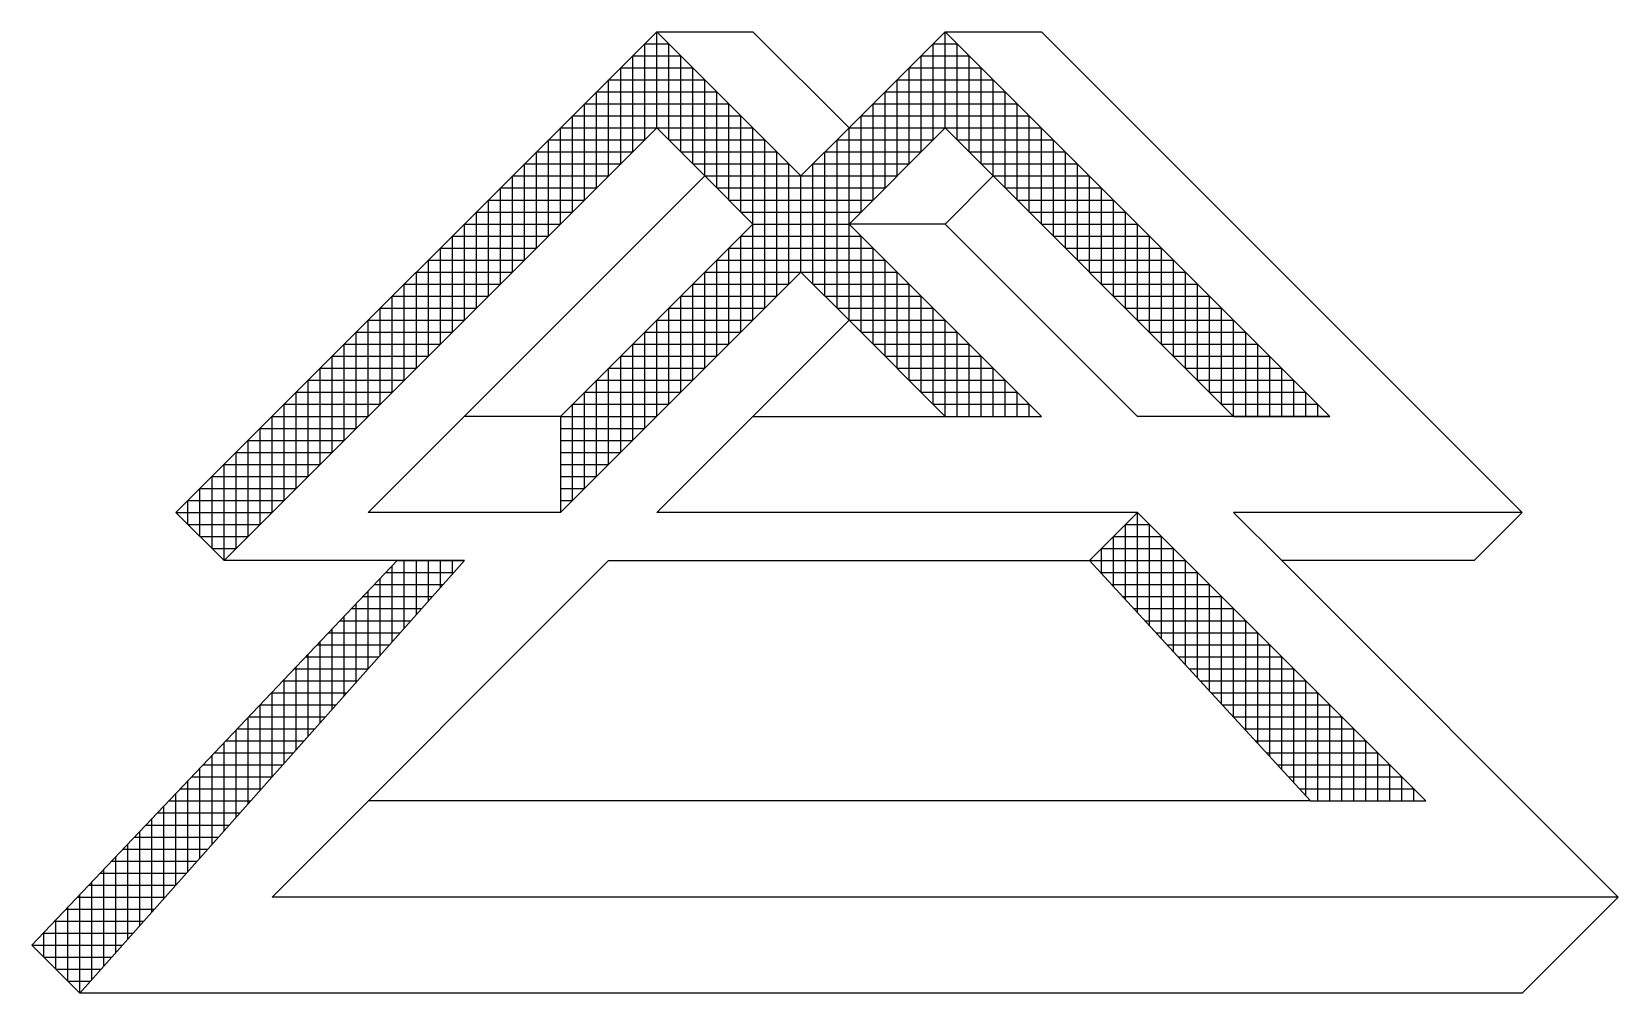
# Model space of a CAD drawing. Extents: x 5 to 170, y 40 to 140.
import ezdxf

# ---------------------------------------------------------------- set-up
doc = ezdxf.new("R2010")
doc.units = 0
doc.layers.get('0').update_dxf_attribs({"linetype": 'CONTINUOUS'})

# ---------------------------------------------------------------- blocks, each defined once
blk = doc.blocks.new('*X')
at = {"color": 0}
for p, q in [((68.75, 138.75), (71.25, 138.75)), ((68.75, 128.75), (68.75, 138.75)), ((70, 130), (70, 140)), ((71.25, 128.75), (71.25, 138.75)), ((98.75, 138.75), (101.25, 138.75)), ((98.75, 128.75), (98.75, 138.75)), ((100, 130), (100, 140)), ((101.25, 128.75), (101.25, 138.75)), ((67.5, 137.5), (72.5, 137.5)), ((67.5, 127.5), (67.5, 137.5)), ((72.5, 127.5), (72.5, 137.5)), ((97.5, 137.5), (102.5, 137.5)), ((97.5, 127.5), (97.5, 137.5)), ((102.5, 127.5), (102.5, 137.5)), ((66.25, 136.25), (73.75, 136.25)), ((66.25, 126.25), (66.25, 136.25)), ((73.75, 126.25), (73.75, 136.25)), ((96.25, 136.25), (103.75, 136.25)), ((96.25, 126.25), (96.25, 136.25)), ((103.75, 126.25), (103.75, 136.25)), ((63.75, 133.75), (76.25, 133.75)), ((63.75, 123.75), (63.75, 133.75)), ((65, 135), (75, 135)), ((65, 125), (65, 135)), ((75, 125), (75, 135)), ((76.25, 123.75), (76.25, 133.75)), ((93.75, 133.75), (106.25, 133.75)), ((93.75, 123.75), (93.75, 133.75)), ((95, 135), (105, 135)), ((95, 125), (95, 135)), ((105, 125), (105, 135)), ((106.25, 123.75), (106.25, 133.75)), ((62.5, 132.5), (77.5, 132.5)), ((62.5, 122.5), (62.5, 132.5)), ((77.5, 122.5), (77.5, 132.5)), ((92.5, 132.5), (107.5, 132.5)), ((92.5, 122.5), (92.5, 132.5)), ((107.5, 122.5), (107.5, 132.5)), ((61.25, 131.25), (78.75, 131.25)), ((61.25, 121.25), (61.25, 131.25)), ((78.75, 121.25), (78.75, 131.25)), ((91.25, 131.25), (108.75, 131.25)), ((91.25, 121.25), (91.25, 131.25)), ((108.75, 121.25), (108.75, 131.25)), ((58.75, 128.75), (68.75, 128.75)), ((58.75, 118.75), (58.75, 128.75)), ((60, 130), (80, 130)), ((60, 120), (60, 130)), ((71.25, 128.75), (81.25, 128.75)), ((80, 120), (80, 130)), ((81.25, 111.25), (81.25, 128.75)), ((88.75, 128.75), (98.75, 128.75)), ((88.75, 111.25), (88.75, 128.75)), ((90, 130), (110, 130)), ((90, 110), (90, 130)), ((101.25, 128.75), (111.25, 128.75)), ((110, 120), (110, 130)), ((111.25, 118.75), (111.25, 128.75)), ((57.5, 127.5), (67.5, 127.5)), ((57.5, 117.5), (57.5, 127.5)), ((72.5, 127.5), (82.5, 127.5)), ((82.5, 112.5), (82.5, 127.5)), ((87.5, 127.5), (97.5, 127.5)), ((87.5, 112.5), (87.5, 127.5)), ((102.5, 127.5), (112.5, 127.5)), ((112.5, 117.5), (112.5, 127.5)), ((56.25, 126.25), (66.25, 126.25)), ((56.25, 116.25), (56.25, 126.25)), ((73.75, 126.25), (83.75, 126.25)), ((83.75, 113.75), (83.75, 126.25)), ((86.25, 126.25), (96.25, 126.25)), ((86.25, 113.75), (86.25, 126.25)), ((103.75, 126.25), (113.75, 126.25)), ((113.75, 116.25), (113.75, 126.25)), ((53.75, 123.75), (63.75, 123.75)), ((53.75, 113.75), (53.75, 123.75)), ((55, 125), (65, 125)), ((55, 115), (55, 125)), ((75, 125), (85, 125)), ((76.25, 123.75), (93.75, 123.75)), ((85, 125), (95, 125)), ((85, 115), (85, 125)), ((105, 125), (115, 125)), ((106.25, 123.75), (116.25, 123.75)), ((115, 115), (115, 125)), ((116.25, 113.75), (116.25, 123.75)), ((52.5, 122.5), (62.5, 122.5)), ((52.5, 112.5), (52.5, 122.5)), ((77.5, 122.5), (92.5, 122.5)), ((107.5, 122.5), (117.5, 122.5)), ((117.5, 112.5), (117.5, 122.5)), ((51.25, 121.25), (61.25, 121.25)), ((51.25, 111.25), (51.25, 121.25)), ((78.75, 121.25), (91.25, 121.25)), ((108.75, 121.25), (118.75, 121.25)), ((118.75, 111.25), (118.75, 121.25)), ((50, 120), (60, 120)), ((50, 110), (50, 120)), ((80, 120), (90, 120)), ((80, 110), (80, 120)), ((110, 120), (120, 120)), ((120, 110), (120, 120)), ((47.5, 117.5), (57.5, 117.5)), ((47.5, 107.5), (47.5, 117.5)), ((48.75, 118.75), (58.75, 118.75)), ((48.75, 108.75), (48.75, 118.75)), ((77.5, 117.5), (92.5, 117.5)), ((77.5, 107.5), (77.5, 117.5)), ((78.75, 118.75), (91.25, 118.75)), ((78.75, 108.75), (78.75, 118.75)), ((91.25, 108.75), (91.25, 118.75)), ((92.5, 107.5), (92.5, 117.5)), ((111.25, 118.75), (121.25, 118.75)), ((112.5, 117.5), (122.5, 117.5)), ((121.25, 108.75), (121.25, 118.75)), ((122.5, 107.5), (122.5, 117.5)), ((46.25, 116.25), (56.25, 116.25)), ((46.25, 106.25), (46.25, 116.25)), ((76.25, 116.25), (93.75, 116.25)), ((76.25, 106.25), (76.25, 116.25)), ((93.75, 106.25), (93.75, 116.25)), ((113.75, 116.25), (123.75, 116.25)), ((123.75, 106.25), (123.75, 116.25)), ((45, 115), (55, 115)), ((45, 105), (45, 115)), ((75, 115), (95, 115)), ((75, 105), (75, 115)), ((95, 105), (95, 115)), ((115, 115), (125, 115)), ((125, 105), (125, 115)), ((42.5, 112.5), (52.5, 112.5)), ((42.5, 102.5), (42.5, 112.5)), ((43.75, 113.75), (53.75, 113.75)), ((43.75, 103.75), (43.75, 113.75)), ((72.5, 112.5), (82.5, 112.5)), ((72.5, 102.5), (72.5, 112.5)), ((73.75, 113.75), (83.75, 113.75)), ((73.75, 103.75), (73.75, 113.75)), ((86.25, 113.75), (96.25, 113.75)), ((87.5, 112.5), (97.5, 112.5)), ((96.25, 103.75), (96.25, 113.75)), ((97.5, 102.5), (97.5, 112.5)), ((116.25, 113.75), (126.25, 113.75)), ((117.5, 112.5), (127.5, 112.5)), ((126.25, 103.75), (126.25, 113.75)), ((127.5, 102.5), (127.5, 112.5)), ((41.25, 111.25), (51.25, 111.25)), ((41.25, 101.25), (41.25, 111.25)), ((71.25, 111.25), (81.25, 111.25)), ((71.25, 101.25), (71.25, 111.25)), ((88.75, 111.25), (98.75, 111.25)), ((98.75, 101.25), (98.75, 111.25)), ((118.75, 111.25), (128.75, 111.25)), ((128.75, 101.25), (128.75, 111.25)), ((40, 110), (50, 110)), ((40, 100), (40, 110)), ((70, 110), (80, 110)), ((70, 100), (70, 110)), ((90, 110), (100, 110)), ((100, 100), (100, 110)), ((120, 110), (130, 110)), ((130, 100), (130, 110)), ((37.5, 107.5), (47.5, 107.5)), ((37.5, 97.5), (37.5, 107.5)), ((38.75, 108.75), (48.75, 108.75)), ((38.75, 98.75), (38.75, 108.75)), ((67.5, 107.5), (77.5, 107.5)), ((67.5, 97.5), (67.5, 107.5)), ((68.75, 108.75), (78.75, 108.75)), ((68.75, 98.75), (68.75, 108.75)), ((91.25, 108.75), (101.25, 108.75)), ((92.5, 107.5), (102.5, 107.5)), ((101.25, 100), (101.25, 108.75)), ((102.5, 100), (102.5, 107.5)), ((121.25, 108.75), (131.25, 108.75)), ((122.5, 107.5), (132.5, 107.5)), ((131.25, 100), (131.25, 108.75)), ((132.5, 100), (132.5, 107.5)), ((36.25, 106.25), (46.25, 106.25)), ((36.25, 96.25), (36.25, 106.25)), ((66.25, 106.25), (76.25, 106.25)), ((66.25, 96.25), (66.25, 106.25)), ((93.75, 106.25), (103.75, 106.25)), ((103.75, 100), (103.75, 106.25)), ((123.75, 106.25), (133.75, 106.25)), ((133.75, 100), (133.75, 106.25)), ((35, 105), (45, 105)), ((35, 95), (35, 105)), ((65, 105), (75, 105)), ((65, 95), (65, 105)), ((95, 105), (105, 105)), ((105, 100), (105, 105)), ((125, 105), (135, 105)), ((135, 100), (135, 105)), ((32.5, 102.5), (42.5, 102.5)), ((32.5, 92.5), (32.5, 102.5)), ((33.75, 103.75), (43.75, 103.75)), ((33.75, 93.75), (33.75, 103.75)), ((62.5, 102.5), (72.5, 102.5)), ((62.5, 92.5), (62.5, 102.5)), ((63.75, 103.75), (73.75, 103.75)), ((63.75, 93.75), (63.75, 103.75)), ((96.25, 103.75), (106.25, 103.75)), ((97.5, 102.5), (107.5, 102.5)), ((106.25, 100), (106.25, 103.75)), ((107.5, 100), (107.5, 102.5)), ((126.25, 103.75), (136.25, 103.75)), ((127.5, 102.5), (137.5, 102.5)), ((136.25, 100), (136.25, 103.75)), ((137.5, 100), (137.5, 102.5)), ((31.25, 101.25), (41.25, 101.25)), ((31.25, 91.25), (31.25, 101.25)), ((61.25, 101.25), (71.25, 101.25)), ((61.25, 91.25), (61.25, 101.25)), ((98.75, 101.25), (108.75, 101.25)), ((108.75, 100), (108.75, 101.25)), ((128.75, 101.25), (138.75, 101.25)), ((138.75, 100), (138.75, 101.25)), ((30, 100), (40, 100)), ((30, 90), (30, 100)), ((60, 100), (70, 100)), ((100, 100), (110, 100)), ((130, 100), (140, 100)), ((27.5, 97.5), (37.5, 97.5)), ((27.5, 87.5), (27.5, 97.5)), ((28.75, 98.75), (38.75, 98.75)), ((28.75, 88.75), (28.75, 98.75)), ((60, 98.75), (68.75, 98.75)), ((60, 97.5), (67.5, 97.5)), ((26.25, 96.25), (36.25, 96.25)), ((26.25, 86.25), (26.25, 96.25)), ((60, 96.25), (66.25, 96.25)), ((25, 95), (35, 95)), ((25, 85), (25, 95)), ((60, 95), (65, 95)), ((22.5, 92.5), (32.5, 92.5)), ((22.5, 87.5), (22.5, 92.5)), ((23.75, 93.75), (33.75, 93.75)), ((23.75, 86.25), (23.75, 93.75)), ((60, 93.75), (63.75, 93.75)), ((60, 92.5), (62.5, 92.5)), ((21.25, 91.25), (31.25, 91.25)), ((21.25, 88.75), (21.25, 91.25)), ((60, 91.25), (61.25, 91.25)), ((20, 90), (30, 90)), ((120, 79.57), (120, 90)), ((21.25, 88.75), (28.75, 88.75)), ((22.5, 87.5), (27.5, 87.5)), ((117.5, 87.5), (122.5, 87.5)), ((117.5, 82.28), (117.5, 87.5)), ((118.75, 88.75), (121.25, 88.75)), ((118.75, 80.92), (118.75, 88.75)), ((121.25, 78.21), (121.25, 88.75)), ((122.5, 76.85), (122.5, 87.5)), ((23.75, 86.25), (26.25, 86.25)), ((116.25, 86.25), (123.75, 86.25)), ((116.25, 83.64), (116.25, 86.25)), ((123.75, 75.49), (123.75, 86.25)), ((42.5, 76.56), (42.5, 84.47)), ((43, 85), (50, 85)), ((43.75, 77.97), (43.75, 85)), ((45, 79.38), (45, 85)), ((46.25, 80.78), (46.25, 85)), ((47.5, 82.19), (47.5, 85)), ((48.75, 83.59), (48.75, 85)), ((115, 85), (125, 85)), ((125, 74.13), (125, 85)), ((40.62, 82.5), (47.78, 82.5)), ((41.25, 75.16), (41.25, 83.16)), ((41.81, 83.75), (48.89, 83.75)), ((116.15, 83.75), (126.25, 83.75)), ((117.3, 82.5), (127.5, 82.5)), ((126.25, 72.77), (126.25, 83.75)), ((39.44, 81.25), (46.67, 81.25)), ((40, 73.75), (40, 81.84)), ((118.45, 81.25), (128.75, 81.25)), ((127.5, 71.41), (127.5, 82.5)), ((128.75, 70.05), (128.75, 81.25)), ((37.5, 70.94), (37.5, 79.21)), ((38.25, 80), (45.56, 80)), ((38.75, 72.34), (38.75, 80.53)), ((119.6, 80), (130, 80)), ((130, 68.7), (130, 80)), ((36.25, 69.53), (36.25, 77.89)), ((37.06, 78.75), (44.44, 78.75)), ((120.75, 78.75), (131.25, 78.75)), ((131.25, 67.34), (131.25, 78.75)), ((34.69, 76.25), (42.22, 76.25)), ((35, 68.12), (35, 76.58)), ((35.87, 77.5), (43.33, 77.5)), ((121.9, 77.5), (132.5, 77.5)), ((123.05, 76.25), (133.75, 76.25)), ((132.5, 65.98), (132.5, 77.5)), ((133.75, 64.62), (133.75, 76.25)), ((33.5, 75), (41.11, 75)), ((33.75, 66.72), (33.75, 75.26)), ((124.2, 75), (135, 75)), ((135, 63.26), (135, 75)), ((31.25, 63.91), (31.25, 72.63)), ((32.31, 73.75), (40, 73.75)), ((32.5, 65.31), (32.5, 73.95)), ((125.35, 73.75), (136.25, 73.75)), ((136.25, 61.9), (136.25, 73.75)), ((29.94, 71.25), (37.78, 71.25)), ((30, 62.5), (30, 71.32)), ((31.12, 72.5), (38.89, 72.5)), ((126.5, 72.5), (137.5, 72.5)), ((127.65, 71.25), (138.75, 71.25)), ((137.5, 60.54), (137.5, 72.5)), ((138.75, 60), (138.75, 71.25)), ((28.75, 70), (36.67, 70)), ((28.75, 61.09), (28.75, 70)), ((128.8, 70), (140, 70)), ((140, 60), (140, 70)), ((27.5, 59.69), (27.5, 68.68)), ((27.56, 68.75), (35.56, 68.75)), ((129.95, 68.75), (141.25, 68.75)), ((141.25, 60), (141.25, 68.75)), ((25, 56.88), (25, 66.05)), ((25.19, 66.25), (33.33, 66.25)), ((26.25, 58.28), (26.25, 67.37)), ((26.37, 67.5), (34.44, 67.5)), ((131.1, 67.5), (142.5, 67.5)), ((132.25, 66.25), (143.75, 66.25)), ((142.5, 60), (142.5, 67.5)), ((143.75, 60), (143.75, 66.25)), ((23.75, 55.47), (23.75, 64.74)), ((24, 65), (32.22, 65)), ((133.4, 65), (145, 65)), ((145, 60), (145, 65)), ((22.5, 54.06), (22.5, 63.42)), ((22.81, 63.75), (31.11, 63.75)), ((134.55, 63.75), (146.25, 63.75)), ((146.25, 60), (146.25, 63.75)), ((20.44, 61.25), (28.89, 61.25)), ((21.25, 52.66), (21.25, 62.11)), ((21.62, 62.5), (30, 62.5)), ((135.7, 62.5), (147.5, 62.5)), ((136.85, 61.25), (148.75, 61.25)), ((147.5, 60), (147.5, 62.5)), ((148.75, 60), (148.75, 61.25)), ((18.75, 49.84), (18.75, 59.47)), ((19.25, 60), (27.78, 60)), ((20, 51.25), (20, 60.79)), ((138, 60), (150, 60)), ((17.5, 48.44), (17.5, 58.16)), ((18.06, 58.75), (26.67, 58.75)), ((15.69, 56.25), (24.44, 56.25)), ((16.25, 47.03), (16.25, 56.84)), ((16.87, 57.5), (25.56, 57.5)), ((14.5, 55), (23.33, 55)), ((15, 45.62), (15, 55.53)), ((12.5, 42.81), (12.5, 52.89)), ((13.31, 53.75), (22.22, 53.75)), ((13.75, 44.22), (13.75, 54.21)), ((10.94, 51.25), (20, 51.25)), ((11.25, 41.41), (11.25, 51.58)), ((12.12, 52.5), (21.11, 52.5)), ((9.75, 50), (18.89, 50)), ((10, 40), (10, 50.26)), ((8.56, 48.75), (17.78, 48.75)), ((8.75, 41.25), (8.75, 48.95)), ((6.19, 46.25), (15.56, 46.25)), ((6.25, 43.75), (6.25, 46.32)), ((7.37, 47.5), (16.67, 47.5)), ((7.5, 42.5), (7.5, 47.63)), ((5, 45), (14.44, 45)), ((6.25, 43.75), (13.33, 43.75)), ((7.5, 42.5), (12.22, 42.5)), ((8.75, 41.25), (11.11, 41.25))]:
    blk.add_line(p, q, dxfattribs=at)

msp = doc.modelspace()

# ---------------------------------------------------------------- linework, layer by layer
at = {"color": 0}
for p, q in [((20, 90), (70, 140)), ((70, 140), (80, 140)), ((85, 125), (70, 140)), ((80, 140), (90, 130)), ((90, 130), (100, 140)), ((100, 140), (110, 140)), ((100, 140), (140, 100)), ((110, 140), (160, 90)), ((25, 85), (70, 130)), ((70, 130), (75, 125)), ((90, 130), (85, 125)), ((90, 120), (100, 130)), ((100, 130), (130, 100)), ((40, 90), (75, 125)), ((75, 125), (80, 120)), ((100, 120), (105, 125)), ((80, 120), (60, 100)), ((110, 100), (90, 120)), ((100, 120), (90, 120)), ((120, 100), (100, 120)), ((85, 115), (60, 90)), ((90, 110), (85, 115)), ((90, 110), (80, 100)), ((100, 100), (90, 110)), ((60, 100), (50, 100)), ((60, 100), (60, 90)), ((70, 90), (80, 100)), ((80, 100), (100, 100)), ((100, 100), (110, 100)), ((130, 100), (120, 100)), ((140, 100), (130, 100)), ((25, 85), (20, 90)), ((60, 90), (40, 90)), ((120, 90), (70, 90)), ((120, 90), (115, 85)), ((150, 60), (120, 90)), ((160, 90), (130, 90)), ((130, 90), (135, 85)), ((160, 90), (155, 85)), ((5, 45), (43, 85)), ((10, 40), (50, 85)), ((43, 85), (25, 85)), ((30, 50), (65, 85)), ((43, 85), (30, 85)), ((50, 85), (43, 85)), ((65, 85), (115, 85)), ((115, 85), (138, 60)), ((155, 85), (135, 85)), ((135, 85), (170, 50)), ((138, 60), (40, 60)), ((138, 60), (150, 60)), ((170, 50), (30, 50)), ((170, 50), (160, 40)), ((10, 40), (5, 45)), ((160, 40), (10, 40))]:
    msp.add_line(p, q, dxfattribs=at)

# ---------------------------------------------------------------- block references
msp.add_blockref('*X', (0, 0), dxfattribs=at)
msp.add_blockref('*X', (0, 0), dxfattribs=at)

doc.saveas('drawing.dxf')
